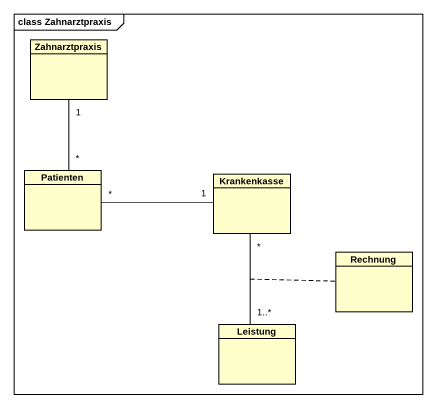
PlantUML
@startuml
mainframe class Zahnarztpraxis
hide circle
hide empty members
class Zahnarztpraxis
class Patienten
class Krankenkasse
class Rechnung
class Leistung
Patienten "*" -up- "1" Zahnarztpraxis
Patienten "*" -right- "1" Krankenkasse
Krankenkasse "*" -- "1..*" Leistung
(Krankenkasse, Leistung) .. Rechnung
@enduml
